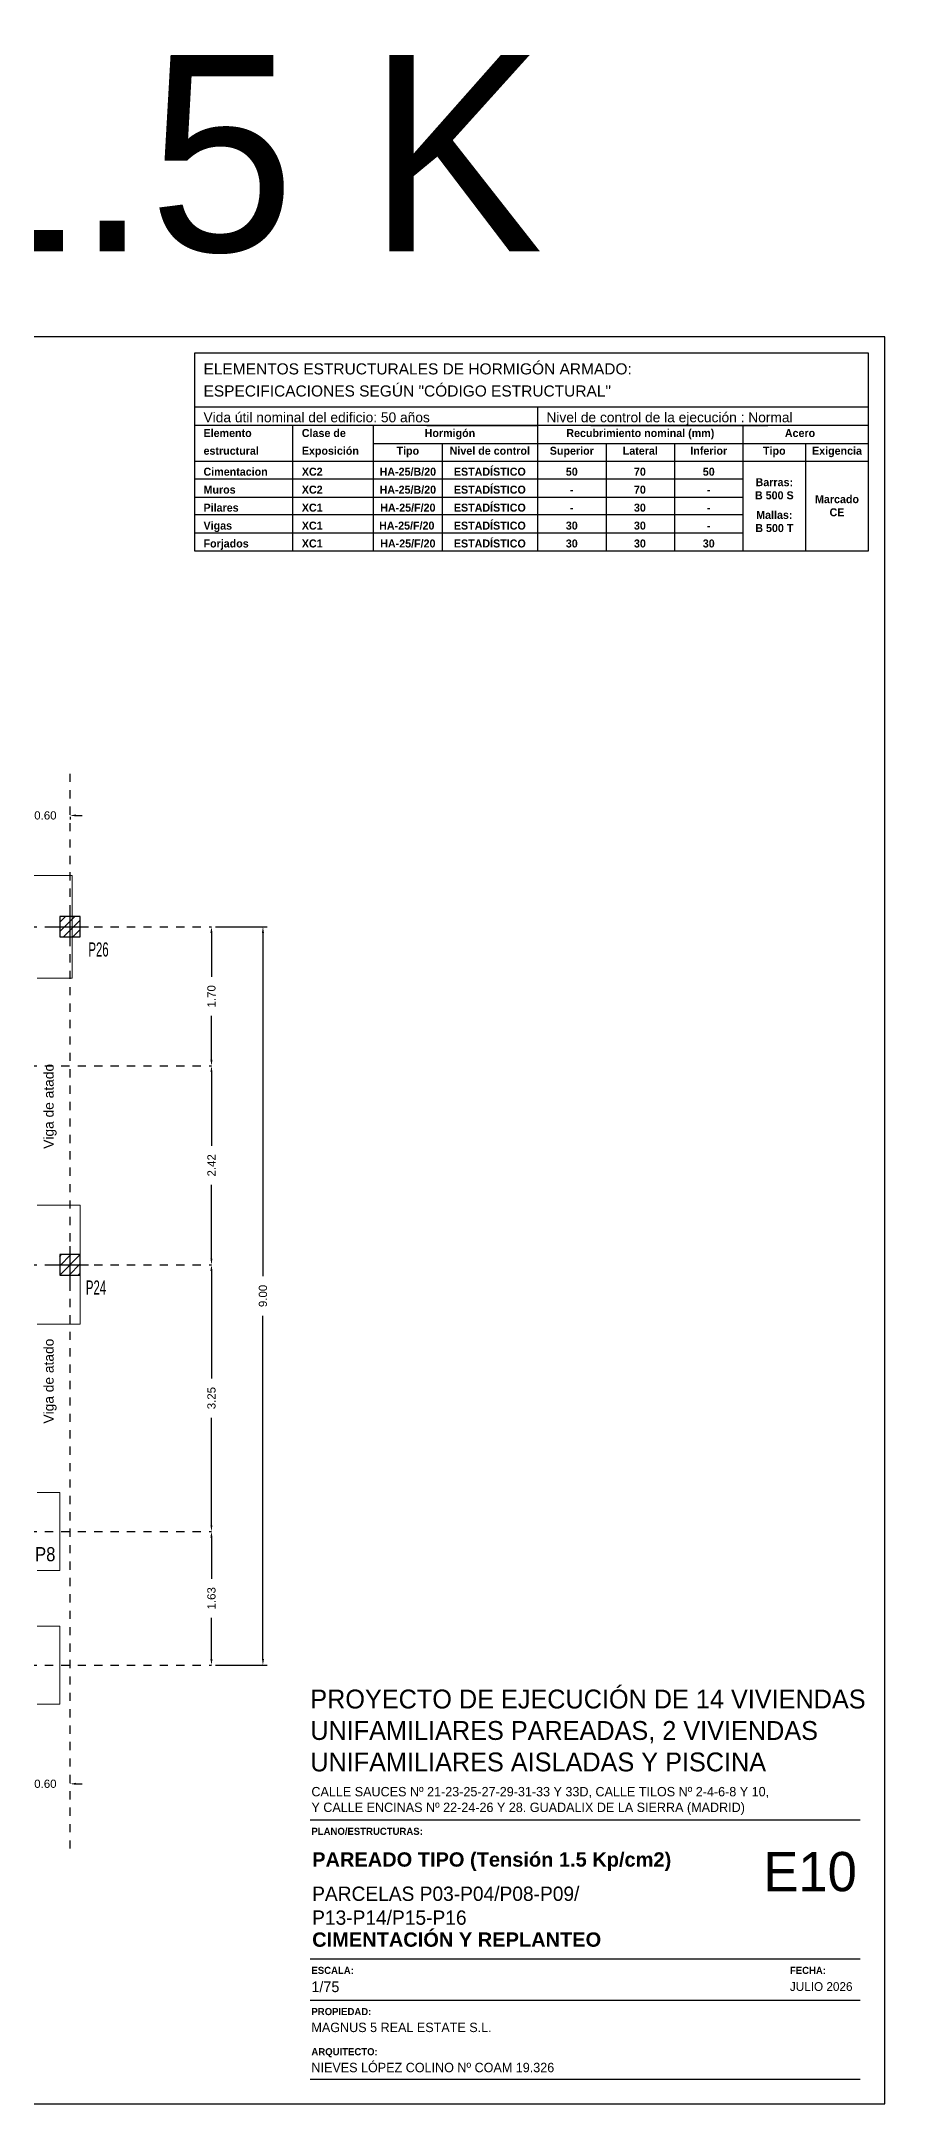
# Model space of a CAD drawing. Extents: x 2455 to 9764, y -806 to 181.
# Drawn here: x 4768.98 to 4779.26, y -409.26 to -384.13 of the extents above; entities that cross this region are included whole.
import ezdxf
from ezdxf.enums import TextEntityAlignment as Align

# ---------------------------------------------------------------- set-up
doc = ezdxf.new("R2010")
doc.units = 0
doc.header["$LTSCALE"] = 0.2
doc.header["$MEASUREMENT"] = 0
for name, pattern in [('CONTINUA', [0]), ('RAYITAS', [0.375, 0.25, -0.125]), ('TRAZO_Y_PUNTO', [1, 0.5, -0.25, 0, -0.25])]:
    doc.linetypes.add(name, pattern=pattern)
for name, color, linetype in [('01_borde', 4, 'CONTINUOUS'), ('01_cotas', 4, 'CONTINUOUS'), ('01_texto cartela', 4, 'CONTINUOUS'), ('02_ejes', 38, 'RAYITAS'), ('CYPECABECERA', 2, 'CONTINUOUS'), ('PILAR_EJES', 1, 'CONTINUOUS'), ('PILAR_HORMIGON_APEADO', 4, 'CONTINUOUS'), ('PILAR_RAYA', 4, 'CONTINUOUS'), ('WL', 7, 'CONTINUOUS')]:
    doc.layers.add(name, color=color, linetype=linetype)
doc.layers.add('01_cartela', color=6, linetype='CONTINUOUS', plot=False)
doc.layers.add('INGIN SANEAMIENTO TEXTO ENTERRADO', color=255, linetype='CONTINUOUS', lineweight=0)
doc.layers.add('ZAP_CONTORNO', color=6, linetype='CONTINUOUS', lineweight=9)
doc.styles.add('BERNARDO', font='GOTHICB.TTF')
doc.styles.add('Century Gothic', font='', dxfattribs={"height": 2})
doc.styles.add('Century Gothic_3', font='', dxfattribs={"height": 4.5})
doc.styles.add('Century Gothic_5', font='', dxfattribs={"height": 2.5})
doc.styles.add('Century Gothic_6', font='', dxfattribs={"height": 11})
doc.styles.add('Estilo1', font='swissel.ttf')
doc.styles.add('NIEVES2', font='sanss___.ttf')
doc.styles.add('NIEVES3', font='swisseb.ttf')
doc.styles.add('ROMANS', font='romans')
doc.styles.get('Century Gothic').set_extended_font_data('Century Gothic')
doc.styles.get('Century Gothic_3').set_extended_font_data('Century Gothic')
doc.styles.get('Century Gothic_5').set_extended_font_data('Century Gothic')
doc.styles.get('Century Gothic_6').set_extended_font_data('Century Gothic')
doc.dimstyles.new('DECIMAL-50', dxfattribs={"dimtxt": 0.08, "dimasz": 0.15, "dimexe": 0.05, "dimexo": 0.05, "dimgap": 0.09, "dimtad": 0, "dimzin": 0, "dimdsep": 46, "dimtxsty": 'ROMANS', "dimblk": 'DOTSMALL', "dimcen": 0.09, "dimclrt": 7, "dimadec": 0, "dimazin": 0, "dimtfac": 1.38, "dimtix": 1, "dimtofl": 0, "dimtmove": 2, "dimatfit": 3, "dimldrblk": 'OBLIQUE', "dimfxl": 1, "dimtolj": 1, "dimtzin": 0, "dimarcsym": 0})

# ---------------------------------------------------------------- blocks, each defined once
blk = doc.blocks.new('1035033234-RAYADO P26')
at = {"layer": 'PILAR_RAYA'}
for p, q in [((-0.00125, -0.00059), (0.00059, 0.00125)), ((-0.00125, 0.00055), (-0.00055, 0.00125)), ((-0.00078, -0.00125), (0.00125, 0.00078)), ((0.00035, -0.00125), (0.00125, -0.00035))]:
    blk.add_line(p, q, dxfattribs=at)
blk = doc.blocks.new('1035033234-RAYADO P24')
at = {"layer": 'PILAR_RAYA'}
for p, q in [((-0.00125, -0.00125), (0.00125, 0.00125)), ((-0.00125, 0.00102), (-0.00102, 0.00125)), ((-0.00125, -0.00011), (0.00011, 0.00125)), ((-0.00012, -0.00125), (0.00125, 0.00012)), ((0.00101, -0.00125), (0.00125, -0.00101))]:
    blk.add_line(p, q, dxfattribs=at)
blk = doc.blocks.new('Ejes del pilar')
at = {"layer": 'PILAR_EJES'}
for p, q in [((-0.5, 0), (0.5, 0)), ((0, -0.5), (0, 0.5))]:
    blk.add_line(p, q, dxfattribs=at)
blk = doc.blocks.new('*D500')
at = {"layer": '01_cotas', "color": 0, "lineweight": -2, "transparency": 16777216}
for p, q in [((4768.652, -393.563), (4768.577, -393.563)), ((4769.402, -393.563), (4769.477, -393.563))]:
    blk.add_line(p, q, dxfattribs=at)
at = {"layer": '01_cotas', "color": 0, "linetype": 'CONTINUA', "lineweight": -2, "transparency": 16777216}
for p, q in [((4768.727, -393.578), (4768.727, -393.613)), ((4769.327, -393.578), (4769.327, -393.613))]:
    blk.add_line(p, q, dxfattribs=at)
at = {"layer": '01_cotas', "color": 0, "transparency": 16777216}
for points in [[(4768.652, -393.55), (4768.652, -393.575), (4768.727, -393.563)], [(4769.402, -393.55), (4769.402, -393.575), (4769.327, -393.563)]]:
    blk.add_solid(points, dxfattribs=at)
at = {"layer": '01_cotas', "color": 7, "transparency": 16777216, "insert": (4769.027, -393.563), "char_height": 0.1, "attachment_point": 5, "style": 'Estilo1'}
blk.add_mtext('\\A1;0.60', dxfattribs=at)
blk = doc.blocks.new('*D508')
at = {"layer": '01_cotas', "color": 0, "lineweight": -2, "transparency": 16777216}
for p, q in [((4768.652, -405.365), (4768.577, -405.365)), ((4769.402, -405.365), (4769.477, -405.365))]:
    blk.add_line(p, q, dxfattribs=at)
at = {"layer": '01_cotas', "color": 0, "transparency": 16777216}
for points in [[(4768.652, -405.352), (4768.652, -405.377), (4768.727, -405.365)], [(4769.402, -405.352), (4769.402, -405.377), (4769.327, -405.365)]]:
    blk.add_solid(points, dxfattribs=at)
at = {"layer": '01_cotas', "color": 7, "transparency": 16777216, "insert": (4769.027, -405.365), "char_height": 0.1, "attachment_point": 5, "style": 'Estilo1'}
blk.add_mtext('\\A1;0.60', dxfattribs=at)
blk = doc.blocks.new('*D511')
at = {"layer": '01_cotas', "color": 0, "lineweight": -2, "transparency": 16777216}
for p, q in [((4771.051, -394.994), (4771.051, -395.531)), ((4771.051, -396.54), (4771.051, -396.004))]:
    blk.add_line(p, q, dxfattribs=at)
at = {"layer": '01_cotas', "color": 0, "transparency": 16777216}
for points in [[(4771.038, -394.994), (4771.063, -394.994), (4771.051, -394.919)], [(4771.038, -396.54), (4771.063, -396.54), (4771.051, -396.615)]]:
    blk.add_solid(points, dxfattribs=at)
at = {"layer": '01_cotas', "color": 7, "transparency": 16777216, "insert": (4771.051, -395.767), "char_height": 0.1, "attachment_point": 5, "rotation": 90, "style": 'Estilo1'}
blk.add_mtext('\\A1;1.70', dxfattribs=at)
blk = doc.blocks.new('*D512')
at = {"layer": '01_cotas', "color": 0, "lineweight": -2, "transparency": 16777216}
for p, q in [((4771.051, -396.69), (4771.051, -397.588)), ((4771.051, -398.964), (4771.051, -398.066))]:
    blk.add_line(p, q, dxfattribs=at)
at = {"layer": '01_cotas', "color": 0, "transparency": 16777216}
for points in [[(4771.038, -396.69), (4771.063, -396.69), (4771.051, -396.615)], [(4771.038, -398.964), (4771.063, -398.964), (4771.051, -399.039)]]:
    blk.add_solid(points, dxfattribs=at)
at = {"layer": '01_cotas', "color": 7, "transparency": 16777216, "insert": (4771.051, -397.827), "char_height": 0.1, "attachment_point": 5, "rotation": 90, "style": 'Estilo1'}
blk.add_mtext('\\A1;2.42', dxfattribs=at)
blk = doc.blocks.new('*D513')
at = {"layer": '01_cotas', "color": 0, "lineweight": -2, "transparency": 16777216}
for p, q in [((4771.051, -399.114), (4771.051, -400.424)), ((4771.051, -402.214), (4771.051, -400.904))]:
    blk.add_line(p, q, dxfattribs=at)
at = {"layer": '01_cotas', "color": 0, "transparency": 16777216}
for points in [[(4771.038, -399.114), (4771.063, -399.114), (4771.051, -399.039)], [(4771.038, -402.214), (4771.063, -402.214), (4771.051, -402.289)]]:
    blk.add_solid(points, dxfattribs=at)
at = {"layer": '01_cotas', "color": 7, "transparency": 16777216, "insert": (4771.051, -400.664), "char_height": 0.1, "attachment_point": 5, "rotation": 90, "style": 'Estilo1'}
blk.add_mtext('\\A1;3.25', dxfattribs=at)
blk = doc.blocks.new('*D514')
at = {"layer": '01_cotas', "color": 0, "lineweight": -2, "transparency": 16777216}
for p, q in [((4771.051, -402.364), (4771.051, -402.867)), ((4771.051, -403.844), (4771.051, -403.34))]:
    blk.add_line(p, q, dxfattribs=at)
at = {"layer": '01_cotas', "color": 0, "transparency": 16777216}
for points in [[(4771.038, -402.364), (4771.063, -402.364), (4771.051, -402.289)], [(4771.038, -403.844), (4771.063, -403.844), (4771.051, -403.919)]]:
    blk.add_solid(points, dxfattribs=at)
at = {"layer": '01_cotas', "color": 7, "transparency": 16777216, "insert": (4771.051, -403.104), "char_height": 0.1, "attachment_point": 5, "rotation": 90, "style": 'Estilo1'}
blk.add_mtext('\\A1;1.63', dxfattribs=at)
blk = doc.blocks.new('*D515')
at = {"layer": '01_cotas', "color": 0, "linetype": 'CONTINUA', "lineweight": -2, "transparency": 16777216}
for p, q in [((4771.101, -394.919), (4771.728, -394.919)), ((4771.101, -403.919), (4771.728, -403.919))]:
    blk.add_line(p, q, dxfattribs=at)
at = {"layer": '01_cotas', "color": 0, "lineweight": -2, "transparency": 16777216}
for p, q in [((4771.678, -394.994), (4771.678, -399.178)), ((4771.678, -403.844), (4771.678, -399.66))]:
    blk.add_line(p, q, dxfattribs=at)
at = {"layer": '01_cotas', "color": 0, "transparency": 16777216}
for points in [[(4771.666, -394.994), (4771.691, -394.994), (4771.678, -394.919)], [(4771.666, -403.844), (4771.691, -403.844), (4771.678, -403.919)]]:
    blk.add_solid(points, dxfattribs=at)
at = {"layer": '01_cotas', "color": 7, "transparency": 16777216, "insert": (4771.678, -399.419), "char_height": 0.1, "attachment_point": 5, "rotation": 90, "style": 'Estilo1'}
blk.add_mtext('\\A1;9.00', dxfattribs=at)

msp = doc.modelspace()

# ---------------------------------------------------------------- linework, layer by layer
at = {"layer": '01_cartela', "color": 3}
msp.add_lwpolyline([(4748.618, -387.729), (4748.618, -409.264), (4779.256, -409.264), (4779.256, -387.729)], close=True, dxfattribs=at)
at = {"layer": '01_texto cartela', "color": 5}
for p, q in [((4772.255, -405.803), (4778.956, -405.803)), ((4772.255, -407.497), (4778.956, -407.497)), ((4772.255, -408), (4778.956, -408)), ((4772.255, -408.964), (4778.956, -408.964))]:
    msp.add_line(p, q, dxfattribs=at)
at = {"layer": '02_ejes', "color": 120, "linetype": 'TRAZO_Y_PUNTO', "ltscale": 0.5}
for p, q in [((4769.327, -406.155, 0), (4769.327, -392.969, 0)), ((4750.421, -394.919, 0), (4771.051, -394.919, 0)), ((4750.421, -396.615, 0), (4771.051, -396.615, 0)), ((4750.421, -399.039, 0), (4771.051, -399.039, 0)), ((4750.421, -402.289, 0), (4771.051, -402.289, 0)), ((4750.421, -403.919, 0), (4771.051, -403.919, 0))]:
    msp.add_line(p, q, dxfattribs=at)
at = {"layer": 'CYPECABECERA', "color": 7, "linetype": 'Continuous'}
msp.add_lwpolyline([(4779.056, -387.929), (4770.846, -387.929), (4770.846, -390.338), (4779.056, -390.338)], close=True, dxfattribs=at)
at = {"layer": 'PILAR_HORMIGON_APEADO'}
for points in [[(4769.202, -395.044), (4769.452, -395.044), (4769.452, -394.794), (4769.202, -394.794), (4769.202, -395.044)], [(4769.202, -399.164), (4769.452, -399.164), (4769.452, -398.914), (4769.202, -398.914), (4769.202, -399.164)]]:
    msp.add_lwpolyline(points, close=True, dxfattribs=at)
at = {"layer": 'WL', "color": 5, "linetype": 'Continuous'}
for p, q in [((4770.846, -388.582), (4779.056, -388.582)), ((4775.025, -388.582), (4775.025, -388.812))]:
    msp.add_line(p, q, dxfattribs=at)
at = {"layer": 'WL', "color": 2, "linetype": 'Continuous'}
for p, q in [((4779.056, -388.812), (4770.846, -388.812)), ((4772.044, -390.338), (4772.044, -388.812)), ((4773.027, -390.338), (4773.027, -388.812)), ((4773.675, -388.812), (4775.025, -388.812)), ((4775.025, -388.812), (4775.025, -390.338)), ((4775.673, -388.812), (4777.023, -388.812)), ((4776.185, -388.812), (4777.833, -388.812)), ((4777.528, -388.812), (4777.528, -390.338)), ((4773.027, -389.028), (4775.025, -389.028)), ((4773.861, -389.028), (4773.861, -390.338)), ((4775.025, -389.028), (4777.528, -389.028)), ((4775.859, -389.028), (4775.859, -390.338)), ((4776.694, -389.028), (4776.694, -390.338)), ((4777.528, -389.028), (4779.056, -389.028)), ((4778.292, -389.028), (4778.292, -390.338)), ((4770.846, -389.244), (4779.056, -389.244)), ((4777.528, -389.463), (4770.846, -389.463)), ((4770.846, -389.682), (4777.528, -389.682)), ((4777.528, -389.9), (4770.846, -389.9)), ((4770.846, -390.119), (4772.331, -390.119)), ((4770.846, -390.119), (4777.528, -390.119)), ((4775.24, -390.119), (4776.185, -390.119))]:
    msp.add_line(p, q, dxfattribs=at)
at = {"layer": 'ZAP_CONTORNO', "color": 7}
for points in [[(4769.352, -394.719), (4769.352, -394.294), (4768.102, -394.294), (4768.102, -394.719)], [(4768.927, -395.544), (4769.352, -395.544), (4769.352, -394.719)], [(4768.927, -399.764), (4769.452, -399.764), (4769.452, -398.314), (4768.927, -398.314)], [(4768.927, -402.764), (4769.202, -402.764), (4769.202, -401.814), (4768.927, -401.814)], [(4768.927, -404.394), (4769.202, -404.394), (4769.202, -403.444), (4768.927, -403.444)]]:
    msp.add_lwpolyline(points, dxfattribs=at)

# ---------------------------------------------------------------- block references
at = {"layer": 'PILAR_EJES', "xscale": 0.4500000000000001, "yscale": 0.4500000000000001}
for p in [(4769.327, -394.919, 0), (4769.327, -399.039, 0)]:
    msp.add_blockref('Ejes del pilar', p, dxfattribs=at)
at = {"layer": 'PILAR_RAYA', "xscale": 100, "yscale": 100, "zscale": 100}
for name, p in [('1035033234-RAYADO P26', (4769.327, -394.919, 0)), ('1035033234-RAYADO P24', (4769.327, -399.039, 0))]:
    msp.add_blockref(name, p, dxfattribs=at)

# ---------------------------------------------------------------- texts
at = {"layer": '01_borde', "color": 6, "ltscale": 0.01, "style": 'NIEVES2', "width": 0.588905}
for s, p, p2 in [('P26', (4769.551, -395.282, 0), (4769.798, -395.282, 0)), ('P24', (4769.52, -399.402, 0), (4769.768, -399.402, 0))]:
    msp.add_text(s, height=0.1722, dxfattribs=at).set_placement(p, p2, align=Align.FIT)
at = {"layer": '01_borde', "color": 7, "ltscale": 0.01, "style": 'NIEVES2', "width": 0.856632}
msp.add_text('P8', height=0.1722, dxfattribs=at).set_placement((4768.901, -402.652, 0), (4769.149, -402.652, 0), align=Align.FIT)
at = {"layer": '01_texto cartela', "color": 7, "insert": (4749.655, -384.295), "char_height": 2.39287, "width": 37.43163, "attachment_point": 1, "style": 'Century Gothic_6'}
msp.add_mtext('cimentación 1.5 K', dxfattribs=at)
at = {"layer": '01_texto cartela', "color": 5}
for s, insert, char_height, width, attachment_point, style in [('\\PPROYECTO DE EJECUCIÓN DE 14 VIVIENDAS UNIFAMILIARES PAREADAS, 2 VIVIENDAS UNIFAMILIARES AISLADAS Y PISCINA', (4772.255, -403.833), 0.23, 6.82217, 1, 'Century Gothic_3'), ('CALLE SAUCES Nº 21-23-25-27-29-31-33 Y 33D, CALLE TILOS Nº 2-4-6-8 Y 10, \\PY CALLE ENCINAS Nº 22-24-26 Y 28. GUADALIX DE LA SIERRA (MADRID)', (4772.269, -405.403), 0.11455, 9.24681, 1, 'Century Gothic'), ('{\\fCentury Gothic|b1|i0|c0|p34;PLANO/ESTRUCTURAS: }', (4772.269, -405.9), 0.08701, 2.11715, 1, 'Century Gothic'), ('\\pt2.3273;\\PPARCELAS P03-P04/P08-P09/\\PP13-P14/P15-P16 ', (4772.278, -407.085), 0.17455, 7.00908, 7, 'Century Gothic_5'), ('\\pt2.3273;CIMENTACIÓN Y REPLANTEO', (4772.278, -407.353), 0.17455, 7.00908, 7, 'NIEVES3'), ('{\\fCentury Gothic|b1|i0|c0|p34;ESCALA: }', (4772.269, -407.595), 0.08701, 2.11715, 1, 'Century Gothic'), ('{\\fCentury Gothic|b1|i0|c0|p34;FECHA: }', (4778.1, -407.595), 0.08701, 2.11715, 1, 'Century Gothic'), ('1/75', (4772.269, -407.773), 0.1309, 2.11715, 1, 'Century Gothic'), ('JULIO 2026', (4778.1, -407.782), 0.1069, 3.50438, 1, 'Century Gothic'), ('{\\fCentury Gothic|b1|i0|c0|p34;PROPIEDAD:}', (4772.269, -408.097), 0.08701, 0.83709, 1, 'Century Gothic'), ('MAGNUS 5 REAL ESTATE S.L.', (4772.269, -408.276), 0.11455, 4.88231, 1, 'Century Gothic'), ('{\\fCentury Gothic|b1|i0|c0|p34;ARQUITECTO:}', (4772.269, -408.586), 0.08701, 0.83709, 1, 'Century Gothic'), ('NIEVES LÓPEZ COLINO Nº COAM 19.326', (4772.269, -408.765), 0.11455, 3.65153, 1, 'Century Gothic')]:
    msp.add_mtext(s, dxfattribs=dict(at, insert=insert, char_height=char_height, width=width, attachment_point=attachment_point, style=style))
at = {"layer": '01_texto cartela', "color": 1}
for s, insert, char_height, width, attachment_point, style in [('\\pt2.3273;PAREADO TIPO (Tensión 1.5 Kp/cm2) ', (4772.278, -406.427), 0.17455, 7.00908, 7, 'NIEVES3'), ('E10', (4778.916, -406.195), 0.4786, 1.04985, 3, 'Century Gothic_6')]:
    msp.add_mtext(s, dxfattribs=dict(at, insert=insert, char_height=char_height, width=width, attachment_point=attachment_point, style=style))
at = {"layer": 'INGIN SANEAMIENTO TEXTO ENTERRADO', "char_height": 0.12, "attachment_point": 6, "rotation": 89.98, "style": 'Estilo1'}
for insert in [(4769.086, -396.591, 0), (4769.086, -399.94, 0)]:
    msp.add_mtext_dynamic_manual_height_columns('Viga de atado', width=1.62861, gutter_width=12.5, heights=[0], dxfattribs=dict(at, insert=insert))
at = {"layer": 'WL', "color": 5, "linetype": 'Continuous', "style": 'Estilo1'}
for s, height, p in [('ELEMENTOS ESTRUCTURALES DE HORMIGÓN ARMADO:', 0.13503, (4770.954, -388.188)), ('ESPECIFICACIONES SEGÚN "CÓDIGO ESTRUCTURAL"', 0.13503, (4770.954, -388.457)), ('Vida útil nominal del edificio: 50 años  ', 0.12, (4770.954, -388.771)), ('Nivel de control de la ejecución : Normal', 0.12, (4775.133, -388.771))]:
    msp.add_text(s, height=height, dxfattribs=at).set_placement(p)
at = {"layer": 'WL', "color": 7, "linetype": 'Continuous', "style": 'BERNARDO'}
for s, p in [('Elemento', (4770.954, -388.951)), ('Clase de ', (4772.152, -388.951)), ('estructural', (4770.954, -389.167)), ('Exposición', (4772.152, -389.167)), ('Cimentacion', (4770.954, -389.422)), ('XC2', (4772.152, -389.422)), ('Muros', (4770.954, -389.641)), ('XC2', (4772.152, -389.641)), ('Pilares ', (4770.954, -389.86)), ('XC1', (4772.152, -389.86)), ('Vigas', (4770.954, -390.079)), ('XC1', (4772.152, -390.079)), ('Forjados', (4770.954, -390.297)), ('XC1', (4772.152, -390.297))]:
    msp.add_text(s, height=0.0975, dxfattribs=at).set_placement(p)
for s, p in [('Hormigón', (4773.957, -388.951)), ('Recubrimiento nominal (mm)', (4776.277, -388.951)), ('Acero', (4778.223, -388.951)), ('Tipo', (4773.444, -389.167)), ('Nivel de control', (4774.443, -389.167)), ('Superior', (4775.442, -389.167)), ('Lateral', (4776.277, -389.167)), ('Inferior', (4777.111, -389.167)), ('Tipo', (4777.91, -389.167)), ('Exigencia', (4778.674, -389.167)), ('HA-25/B/20', (4773.444, -389.422)), ('ESTADÍSTICO', (4774.443, -389.422)), ('50', (4775.442, -389.422)), ('70', (4776.272, -389.422)), ('50', (4777.111, -389.422)), ('HA-25/B/20', (4773.444, -389.641)), ('ESTADÍSTICO', (4774.443, -389.641)), ('-', (4775.442, -389.641)), ('70', (4776.272, -389.641)), ('-', (4777.111, -389.641)), ('B 500 S', (4777.91, -389.71)), ('Barras:', (4777.91, -389.55)), ('HA-25/F/20', (4773.444, -389.86)), ('ESTADÍSTICO', (4774.443, -389.86)), ('-', (4775.442, -389.86)), ('30', (4776.272, -389.86)), ('-', (4777.111, -389.86)), ('Mallas:', (4777.91, -389.949)), ('Marcado', (4778.674, -389.757)), ('CE', (4778.674, -389.917)), ('HA-25/F/20', (4773.431, -390.079)), ('ESTADÍSTICO', (4774.443, -390.079)), ('30', (4775.442, -390.079)), ('30', (4776.272, -390.079)), ('-', (4777.111, -390.079)), ('B 500 T', (4777.91, -390.109)), ('HA-25/F/20', (4773.444, -390.297)), ('ESTADÍSTICO', (4774.443, -390.297)), ('30', (4775.442, -390.297)), ('30', (4776.272, -390.297)), ('30', (4777.111, -390.297))]:
    msp.add_text(s, height=0.0975, dxfattribs=at).set_placement(p, align=Align.CENTER)

# ---------------------------------------------------------------- dimensions: what is measured, and where the dimension line sits
at = {"layer": '01_cotas'}
for base, p1, p2, angle, picture, middle in [((4769.327, -393.563), (4768.727, -393.528, 0), (4769.327, -393.528, 0), 180, '*D500', (4769.027, -393.563)), ((4771.051, -396.615), (4771.051, -394.919, 0), (4771.051, -396.615, 0), 90, '*D511', (4771.051, -395.767)), ((4771.678, -403.919), (4771.051, -394.919), (4771.051, -403.919), 90, '*D515', (4771.678, -399.419)), ((4771.051, -399.039), (4771.051, -396.615, 0), (4771.051, -399.039, 0), 90, '*D512', (4771.051, -397.827)), ((4771.051, -402.289), (4771.051, -399.039, 0), (4771.051, -402.289, 0), 90, '*D513', (4771.051, -400.664)), ((4771.051, -403.919), (4771.051, -402.289, 0), (4771.051, -403.919, 0), 90, '*D514', (4771.051, -403.104)), ((4769.327, -405.365), (4768.727, -405.365, 0), (4769.327, -405.365, 0), 180, '*D508', (4769.027, -405.365))]:
    dim = msp.add_linear_dim(base=base, p1=p1, p2=p2, angle=angle, dimstyle='DECIMAL-50', override={"dimtxt": 0.1, "dimasz": 0.075, "dimtxsty": 'Estilo1', "dimsah": 1, "dimfxl": 0.09, "dimarcsym": 2}, dxfattribs=at)
    dim.commit()
    dim.dimension.update_dxf_attribs({"geometry": picture, "text_midpoint": middle})

doc.saveas('drawing.dxf')
